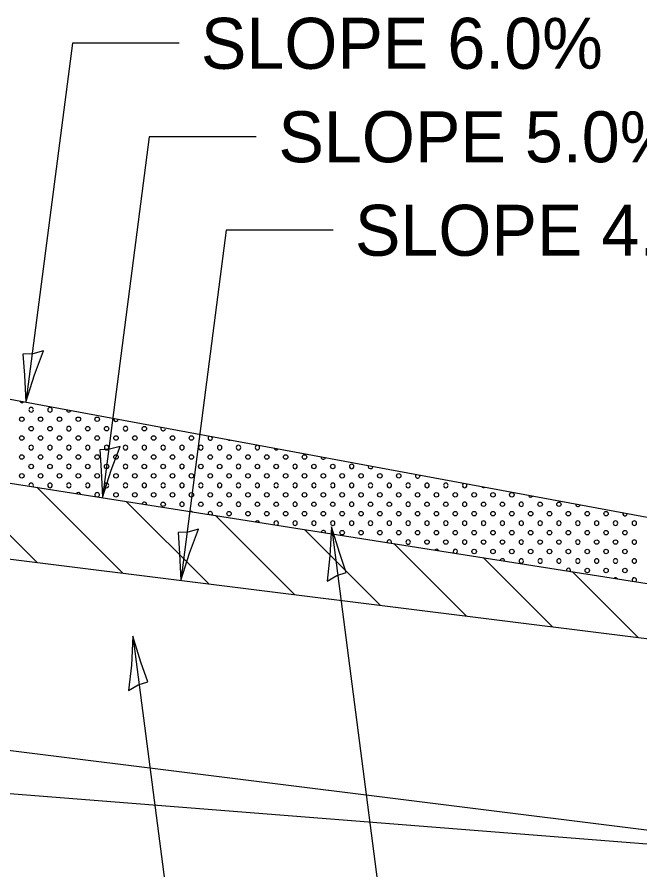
# Model space of a CAD drawing. Extents: x 99661 to 100380, y 100444 to 100925.
# Drawn here: x 100109.5 to 100146.2, y 100698.3 to 100748.5 of the extents above; entities that cross this region are included whole.
import ezdxf

# ---------------------------------------------------------------- set-up
doc = ezdxf.new("R2010")
doc.units = 0
for name, color, linetype in [('Level 23', 7, 'Continuous'), ('Level 27', 7, 'Continuous'), ('Level 46', 7, 'Continuous'), ('Level 54', 7, 'Continuous'), ('Level 55', 7, 'Continuous')]:
    doc.layers.add(name, color=color, linetype=linetype)

msp = doc.modelspace()

# ---------------------------------------------------------------- linework, layer by layer
at = {"layer": 'Level 23'}
for points in [[(100114.15, 100720.305), (100114.287, 100720.283)], [(100120.759, 100719.263), (100120.996, 100719.225)], [(100131.285, 100717.603), (100131.531, 100717.564)], [(100135.192, 100716.987), (100135.364, 100716.96)], [(100141.813, 100715.944), (100142.065, 100715.904)]]:
    msp.add_lwpolyline(points, dxfattribs=at)
for centre in [(100109.803, 100724.853), (100110.91, 100724.853), (100112.018, 100724.853), (100113.128, 100724.853), (100114.235, 100724.853), (100110.357, 100724.3), (100111.464, 100724.3), (100113.682, 100724.3), (100114.789, 100724.3), (100117.007, 100724.3), (100109.803, 100723.746), (100110.91, 100723.746), (100112.018, 100723.746), (100113.128, 100723.746), (100114.235, 100723.746), (100115.343, 100723.746), (100116.453, 100723.746), (100117.56, 100723.746), (100118.668, 100723.746), (100119.778, 100723.746), (100109.803, 100722.628), (100110.91, 100722.628), (100112.018, 100722.628), (100113.128, 100722.628), (100114.235, 100722.628), (100115.343, 100722.628), (100116.453, 100722.628), (100117.56, 100722.628), (100118.668, 100722.628), (100119.778, 100722.628), (100120.885, 100722.628), (100121.993, 100722.628), (100123.103, 100722.628), (100124.21, 100722.628), (100125.318, 100722.628), (100126.428, 100722.628), (100110.357, 100722.075), (100111.464, 100722.075), (100113.682, 100722.075), (100114.789, 100722.075), (100117.007, 100722.075), (100118.114, 100722.075), (100120.332, 100722.075), (100121.439, 100722.075), (100123.657, 100722.075), (100124.764, 100722.075), (100126.982, 100722.075), (100128.089, 100722.075), (100109.803, 100721.521), (100110.91, 100721.521), (100112.018, 100721.521), (100113.128, 100721.521), (100114.235, 100721.521), (100115.343, 100721.521), (100116.453, 100721.521), (100117.56, 100721.521), (100118.668, 100721.521), (100119.778, 100721.521), (100120.885, 100721.521), (100121.993, 100721.521), (100123.103, 100721.521), (100124.21, 100721.521), (100125.318, 100721.521), (100126.428, 100721.521), (100127.535, 100721.521), (100128.643, 100721.521), (100129.753, 100721.521), (100130.86, 100721.521), (100131.968, 100721.521), (100115.343, 100720.403), (100116.453, 100720.403), (100117.56, 100720.403), (100118.668, 100720.403), (100119.778, 100720.403), (100120.885, 100720.403), (100121.993, 100720.403), (100123.103, 100720.403), (100124.21, 100720.403), (100125.318, 100720.403), (100126.428, 100720.403), (100127.535, 100720.403), (100128.643, 100720.403), (100129.753, 100720.403), (100130.86, 100720.403), (100131.968, 100720.403), (100133.078, 100720.403), (100134.185, 100720.403), (100135.293, 100720.403), (100136.403, 100720.403), (100137.51, 100720.403), (100138.618, 100720.403), (100118.114, 100719.85), (100120.332, 100719.85), (100121.439, 100719.85), (100123.657, 100719.85), (100124.764, 100719.85), (100126.982, 100719.85), (100128.089, 100719.85), (100130.307, 100719.85), (100131.414, 100719.85), (100133.632, 100719.85), (100134.739, 100719.85), (100136.957, 100719.85), (100138.064, 100719.85), (100140.282, 100719.85), (100141.389, 100719.85), (100121.993, 100719.296), (100123.103, 100719.296), (100124.21, 100719.296), (100125.318, 100719.296), (100126.428, 100719.296), (100127.535, 100719.296), (100128.643, 100719.296), (100129.753, 100719.296), (100130.86, 100719.296), (100131.968, 100719.296), (100133.078, 100719.296), (100134.185, 100719.296), (100135.293, 100719.296), (100136.403, 100719.296), (100137.51, 100719.296), (100138.618, 100719.296), (100139.728, 100719.296), (100140.835, 100719.296), (100141.943, 100719.296), (100143.053, 100719.296), (100144.16, 100719.296), (100128.643, 100718.178), (100129.753, 100718.178), (100130.86, 100718.178), (100131.968, 100718.178), (100133.078, 100718.178), (100134.185, 100718.178), (100135.293, 100718.178), (100136.403, 100718.178), (100137.51, 100718.178), (100138.618, 100718.178), (100139.728, 100718.178), (100140.835, 100718.178), (100141.943, 100718.178), (100143.053, 100718.178), (100144.16, 100718.178), (100145.268, 100718.178), (100133.632, 100717.625), (100134.739, 100717.625), (100136.957, 100717.625), (100138.064, 100717.625), (100140.282, 100717.625), (100141.389, 100717.625), (100143.607, 100717.625), (100144.714, 100717.625), (100136.403, 100717.071), (100137.51, 100717.071), (100138.618, 100717.071), (100139.728, 100717.071), (100140.835, 100717.071), (100141.943, 100717.071), (100143.053, 100717.071), (100144.16, 100717.071), (100145.268, 100717.071), (100143.053, 100715.953), (100144.16, 100715.953), (100145.268, 100715.953)]:
    msp.add_circle(centre, 0.131, dxfattribs=at)
for centre, start, end in [((100109.803, 100725.971), 201.3374, 317.6569), ((100110.357, 100725.417), 0, 180), ((100110.357, 100725.407), 180, 360), ((100111.464, 100725.417), 0, 180), ((100111.464, 100725.407), 180, 360), ((100112.572, 100725.407), 180, 270), ((100112.574, 100725.407), 269.9419, 340.684), ((100115.343, 100724.853), 160.882, 358.1123), ((100112.572, 100724.3), 90, 270), ((100112.574, 100724.3), 270, 90), ((100115.897, 100724.3), 90, 270), ((100115.899, 100724.3), 270, 90), ((100118.114, 100724.3), 142.7295, 16.2647), ((100120.885, 100723.746), 120.8246, 38.1697), ((100110.357, 100723.192), 0, 180), ((100111.464, 100723.192), 0, 180), ((100112.572, 100723.192), 90, 180), ((100112.574, 100723.192), 0, 89.9419), ((100113.682, 100723.192), 0, 180), ((100114.789, 100723.192), 0, 180), ((100115.897, 100723.192), 90, 180), ((100115.899, 100723.192), 0, 89.9419), ((100117.007, 100723.192), 0, 180), ((100118.114, 100723.192), 0, 180), ((100119.222, 100723.192), 90, 180), ((100119.224, 100723.192), 0, 89.9419), ((100120.332, 100723.192), 0, 180), ((100121.439, 100723.192), 0, 180), ((100121.993, 100723.746), 221.71, 297.2843), ((100122.547, 100723.192), 90, 180), ((100122.549, 100723.192), 0, 89.9419), ((100123.657, 100723.192), 0, 180), ((100110.357, 100723.182), 180, 360), ((100111.464, 100723.182), 180, 360), ((100112.572, 100723.182), 180, 270), ((100112.574, 100723.182), 269.9419, 360), ((100113.682, 100723.182), 180, 360), ((100114.789, 100723.182), 180, 360), ((100115.897, 100723.182), 180, 270), ((100115.899, 100723.182), 269.9419, 360), ((100117.007, 100723.182), 180, 360), ((100118.114, 100723.182), 180, 360), ((100119.222, 100723.182), 180, 270), ((100119.224, 100723.182), 269.9419, 360), ((100120.332, 100723.182), 180, 360), ((100121.439, 100723.182), 180, 360), ((100122.547, 100723.182), 180, 270), ((100122.549, 100723.182), 269.9419, 360), ((100123.657, 100723.182), 180, 360), ((100124.764, 100723.182), 194.0647, 324.9295), ((100127.535, 100722.628), 176.1118, 342.8825), ((100112.572, 100722.075), 90, 270), ((100112.574, 100722.075), 270, 90), ((100115.897, 100722.075), 90, 270), ((100115.899, 100722.075), 270, 90), ((100119.222, 100722.075), 90, 270), ((100119.224, 100722.075), 270, 90), ((100122.547, 100722.075), 90, 270), ((100122.549, 100722.075), 270, 90), ((100125.872, 100722.075), 90, 270), ((100125.874, 100722.075), 270, 90), ((100129.197, 100722.075), 90, 270), ((100129.199, 100722.075), 270, 90), ((100130.307, 100722.075), 158.8244, 0.1699), ((100133.078, 100721.521), 140.4339, 18.5603), ((100110.357, 100720.967), 0, 180), ((100110.357, 100720.957), 180, 195.4151), ((100110.357, 100720.957), 326.6676, 360), ((100111.464, 100720.967), 0, 180), ((100111.464, 100720.957), 180, 360), ((100112.572, 100720.967), 90, 180), ((100112.572, 100720.957), 180, 270), ((100112.574, 100720.967), 0, 89.9419), ((100112.574, 100720.957), 269.9419, 360), ((100113.682, 100720.967), 0, 180), ((100113.682, 100720.957), 180, 360), ((100114.789, 100720.967), 0, 180), ((100114.789, 100720.957), 180, 360), ((100115.897, 100720.967), 90, 180), ((100115.897, 100720.957), 180, 270), ((100115.899, 100720.967), 0, 89.9419), ((100115.899, 100720.957), 269.9419, 360), ((100117.007, 100720.967), 0, 180), ((100117.007, 100720.957), 180, 360), ((100118.114, 100720.967), 0, 180), ((100118.114, 100720.957), 180, 360), ((100119.222, 100720.967), 90, 180), ((100119.222, 100720.957), 180, 270), ((100119.224, 100720.967), 0, 89.9419), ((100119.224, 100720.957), 269.9419, 360), ((100120.332, 100720.967), 0, 180), ((100120.332, 100720.957), 180, 360), ((100121.439, 100720.967), 0, 180), ((100121.439, 100720.957), 180, 360), ((100122.547, 100720.967), 90, 180), ((100122.547, 100720.957), 180, 270), ((100122.549, 100720.967), 0, 89.9419), ((100122.549, 100720.957), 269.9419, 360), ((100123.657, 100720.967), 0, 180), ((100123.657, 100720.957), 180, 360), ((100124.764, 100720.967), 0, 180), ((100124.764, 100720.957), 180, 360), ((100125.872, 100720.967), 90, 180), ((100125.872, 100720.957), 180, 270), ((100125.874, 100720.967), 0, 89.9419), ((100125.874, 100720.957), 269.9419, 360), ((100126.982, 100720.967), 0, 180), ((100126.982, 100720.957), 180, 360), ((100128.089, 100720.967), 0, 180), ((100128.089, 100720.957), 180, 360), ((100129.197, 100720.967), 90, 180), ((100129.197, 100720.957), 180, 270), ((100129.199, 100720.967), 0, 89.9419), ((100129.199, 100720.957), 269.9419, 360), ((100130.307, 100720.967), 0, 180), ((100130.307, 100720.957), 180, 360), ((100131.414, 100720.967), 0, 180), ((100131.414, 100720.957), 180, 360), ((100132.522, 100720.967), 90, 180), ((100132.522, 100720.957), 180, 270), ((100132.524, 100720.967), 0, 89.9419), ((100132.524, 100720.957), 269.9419, 360), ((100133.632, 100720.967), 0, 180), ((100133.632, 100720.957), 180, 360), ((100134.739, 100720.967), 0, 180), ((100134.739, 100720.957), 180, 360), ((100135.847, 100720.967), 117.4251, 180), ((100135.847, 100720.957), 180, 270), ((100135.849, 100720.957), 269.9419, 360), ((100135.849, 100720.967), 0, 41.3599), ((100136.957, 100720.957), 212.4143, 306.58), ((100113.128, 100720.403), 19.0053, 143.0773), ((100114.235, 100720.403), 293.0924, 228.9903), ((100139.728, 100720.403), 191.8535, 327.1408), ((100117.007, 100719.85), 352.9823, 169.1004), ((100119.222, 100719.85), 90, 270), ((100119.224, 100719.85), 270, 90), ((100122.547, 100719.85), 90, 270), ((100122.549, 100719.85), 270, 90), ((100125.872, 100719.85), 90, 270), ((100125.874, 100719.85), 270, 90), ((100129.197, 100719.85), 90, 270), ((100129.199, 100719.85), 270, 90), ((100132.522, 100719.85), 90, 270), ((100132.524, 100719.85), 270, 90), ((100135.847, 100719.85), 90, 270), ((100135.849, 100719.85), 270, 90), ((100139.172, 100719.85), 90, 270), ((100139.174, 100719.85), 270, 90), ((100142.497, 100719.85), 173.9337, 270), ((100142.499, 100719.85), 270, 344.9207), ((100119.778, 100719.296), 57.3144, 104.7683), ((100120.885, 100719.296), 327.3995, 194.6832), ((100145.268, 100719.296), 156.6098, 2.3845), ((100123.657, 100718.742), 19.7546, 142.328), ((100124.764, 100718.742), 0, 180), ((100124.764, 100718.732), 180, 220.662), ((100124.764, 100718.732), 301.4206, 360), ((100125.872, 100718.742), 90, 180), ((100125.872, 100718.732), 180, 270), ((100125.874, 100718.742), 0, 89.9419), ((100125.874, 100718.732), 269.9419, 360), ((100126.982, 100718.742), 0, 180), ((100126.982, 100718.732), 180, 360), ((100128.089, 100718.742), 0, 180), ((100128.089, 100718.732), 180, 360), ((100129.197, 100718.742), 90, 180), ((100129.197, 100718.732), 180, 270), ((100129.199, 100718.742), 0, 89.9419), ((100129.199, 100718.732), 269.9419, 360), ((100130.307, 100718.742), 0, 180), ((100130.307, 100718.732), 180, 360), ((100131.414, 100718.742), 0, 180), ((100131.414, 100718.732), 180, 360), ((100132.522, 100718.742), 90, 180), ((100132.522, 100718.732), 180, 270), ((100132.524, 100718.742), 0, 89.9419), ((100132.524, 100718.732), 269.9419, 360), ((100133.632, 100718.742), 0, 180), ((100133.632, 100718.732), 180, 360), ((100134.739, 100718.742), 0, 180), ((100134.739, 100718.732), 180, 360), ((100135.847, 100718.742), 90, 180), ((100135.847, 100718.732), 180, 270), ((100135.849, 100718.742), 0, 89.9419), ((100135.849, 100718.732), 269.9419, 360), ((100136.957, 100718.742), 0, 180), ((100136.957, 100718.732), 180, 360), ((100138.064, 100718.742), 0, 180), ((100138.064, 100718.732), 180, 360), ((100139.172, 100718.742), 90, 180), ((100139.172, 100718.732), 180, 270), ((100139.174, 100718.742), 0, 89.9419), ((100139.174, 100718.732), 269.9419, 360), ((100140.282, 100718.742), 0, 180), ((100140.282, 100718.732), 180, 360), ((100141.389, 100718.742), 0, 180), ((100141.389, 100718.732), 180, 360), ((100142.497, 100718.742), 90, 180), ((100142.497, 100718.732), 180, 270), ((100142.499, 100718.742), 0, 89.9419), ((100142.499, 100718.732), 269.9419, 360), ((100143.607, 100718.742), 0, 180), ((100143.607, 100718.732), 180, 360), ((100144.714, 100718.742), 0, 180), ((100144.714, 100718.732), 180, 360), ((100145.822, 100718.742), 90, 180), ((100145.822, 100718.732), 180, 270), ((100145.824, 100718.742), 0, 89.9419), ((100145.824, 100718.732), 269.9419, 360), ((100127.535, 100718.178), 357.9237, 164.159), ((100131.414, 100717.625), 332.6675, 189.4151), ((100132.522, 100717.625), 90, 270), ((100132.524, 100717.625), 270, 90), ((100135.847, 100717.625), 90, 270), ((100135.849, 100717.625), 270, 90), ((100139.172, 100717.625), 90, 270), ((100139.174, 100717.625), 270, 90), ((100142.497, 100717.625), 90, 270), ((100142.499, 100717.625), 270, 90), ((100145.822, 100717.625), 90, 270), ((100145.824, 100717.625), 270, 90), ((100134.185, 100717.071), 25.5401, 136.5426), ((100135.293, 100717.071), 302.4283, 219.6544), ((100138.064, 100716.517), 0, 163.4942), ((100139.172, 100716.517), 90, 180), ((100139.172, 100716.507), 180, 270), ((100139.174, 100716.517), 0, 89.9419), ((100139.174, 100716.507), 269.9419, 360), ((100140.282, 100716.517), 0, 180), ((100140.282, 100716.507), 180, 360), ((100141.389, 100716.517), 0, 180), ((100141.389, 100716.507), 180, 360), ((100142.497, 100716.517), 90, 180), ((100142.497, 100716.507), 180, 270), ((100142.499, 100716.517), 0, 89.9419), ((100142.499, 100716.507), 269.9419, 360), ((100143.607, 100716.517), 0, 180), ((100143.607, 100716.507), 180, 360), ((100144.714, 100716.517), 0, 180), ((100144.714, 100716.507), 180, 360), ((100145.822, 100716.517), 90, 180), ((100145.822, 100716.507), 180, 270), ((100145.824, 100716.517), 0, 89.9419), ((100145.824, 100716.507), 269.9419, 360), ((100141.943, 100715.953), 337.7789, 184.3038), ((100144.714, 100715.4), 31.7484, 130.3343), ((100145.822, 100715.4), 90, 212.67), ((100145.824, 100715.4), 309.253, 90)]:
    msp.add_arc(centre, 0.131, start, end, dxfattribs=at)
at = {"layer": 'Level 27'}
for p, q in [((100107.712, 100705.539), (100201.361, 100693.834)), ((100108.6, 100702.876), (100164.004, 100698.503))]:
    msp.add_line(p, q, dxfattribs=at)
at = {"layer": 'Level 46'}
for p, q in [((100103.838, 100727.006), (100160.088, 100716.578)), ((100105.624, 100721.649), (100160.088, 100713.063)), ((100105.386, 100717.089), (100171.338, 100708.845))]:
    msp.add_line(p, q, dxfattribs=at)
at = {"layer": 'Level 54'}
for p, q in [((100110.7, 100716.425), (100105.469, 100721.656)), ((100115.751, 100715.793), (100110.695, 100720.849)), ((100120.802, 100715.162), (100115.941, 100720.022)), ((100125.852, 100714.531), (100121.188, 100719.195)), ((100130.903, 100713.899), (100126.434, 100718.368)), ((100135.954, 100713.268), (100131.681, 100717.541)), ((100141.005, 100712.637), (100136.927, 100716.714)), ((100146.055, 100712.005), (100142.174, 100715.887))]:
    msp.add_line(p, q, dxfattribs=at)
at = {"layer": 'Level 55'}
for p, q in [((100112.776, 100746.97), (100110.032, 100725.858)), ((100119.064, 100746.97), (100112.776, 100746.97)), ((100117.302, 100741.47), (100114.544, 100720.242)), ((100123.591, 100741.47), (100117.302, 100741.47)), ((100121.829, 100735.97), (100119.152, 100715.368)), ((100128.118, 100735.97), (100121.829, 100735.97)), ((100128.011, 100718.517), (100136.792, 100650.942)), ((100116.334, 100712.084), (100122.555, 100664.208))]:
    msp.add_line(p, q, dxfattribs=at)
for points in [[(100111.083, 100728.872), (100110.454, 100728.697), (100109.871, 100728.674), (100109.966, 100727.442), (100110.032, 100725.858), (100110.547, 100727.471)], [(100115.595, 100723.256), (100114.966, 100723.082), (100114.383, 100723.058), (100114.477, 100721.827), (100114.544, 100720.242), (100115.059, 100721.856)], [(100120.203, 100718.382), (100119.574, 100718.207), (100118.991, 100718.184), (100119.086, 100716.952), (100119.152, 100715.368), (100119.667, 100716.982)], [(100127.765, 100715.335), (100128.328, 100715.664), (100128.886, 100715.836), (100128.48, 100717.003), (100128.011, 100718.517), (100127.925, 100716.825)], [(100116.088, 100708.901), (100116.651, 100709.231), (100117.209, 100709.403), (100116.804, 100710.569), (100116.334, 100712.084), (100116.248, 100710.392)]]:
    msp.add_lwpolyline(points, close=True, dxfattribs=at)

# ---------------------------------------------------------------- texts
for s, p in [('SLOPE 6.0%', (100120.332, 100745.47)), ('SLOPE 5.0%', (100124.892, 100739.97)), ('SLOPE 4.0%', (100129.39, 100734.47))]:
    msp.add_text(s, height=3, dxfattribs=at).set_placement(p)

doc.saveas('drawing.dxf')
